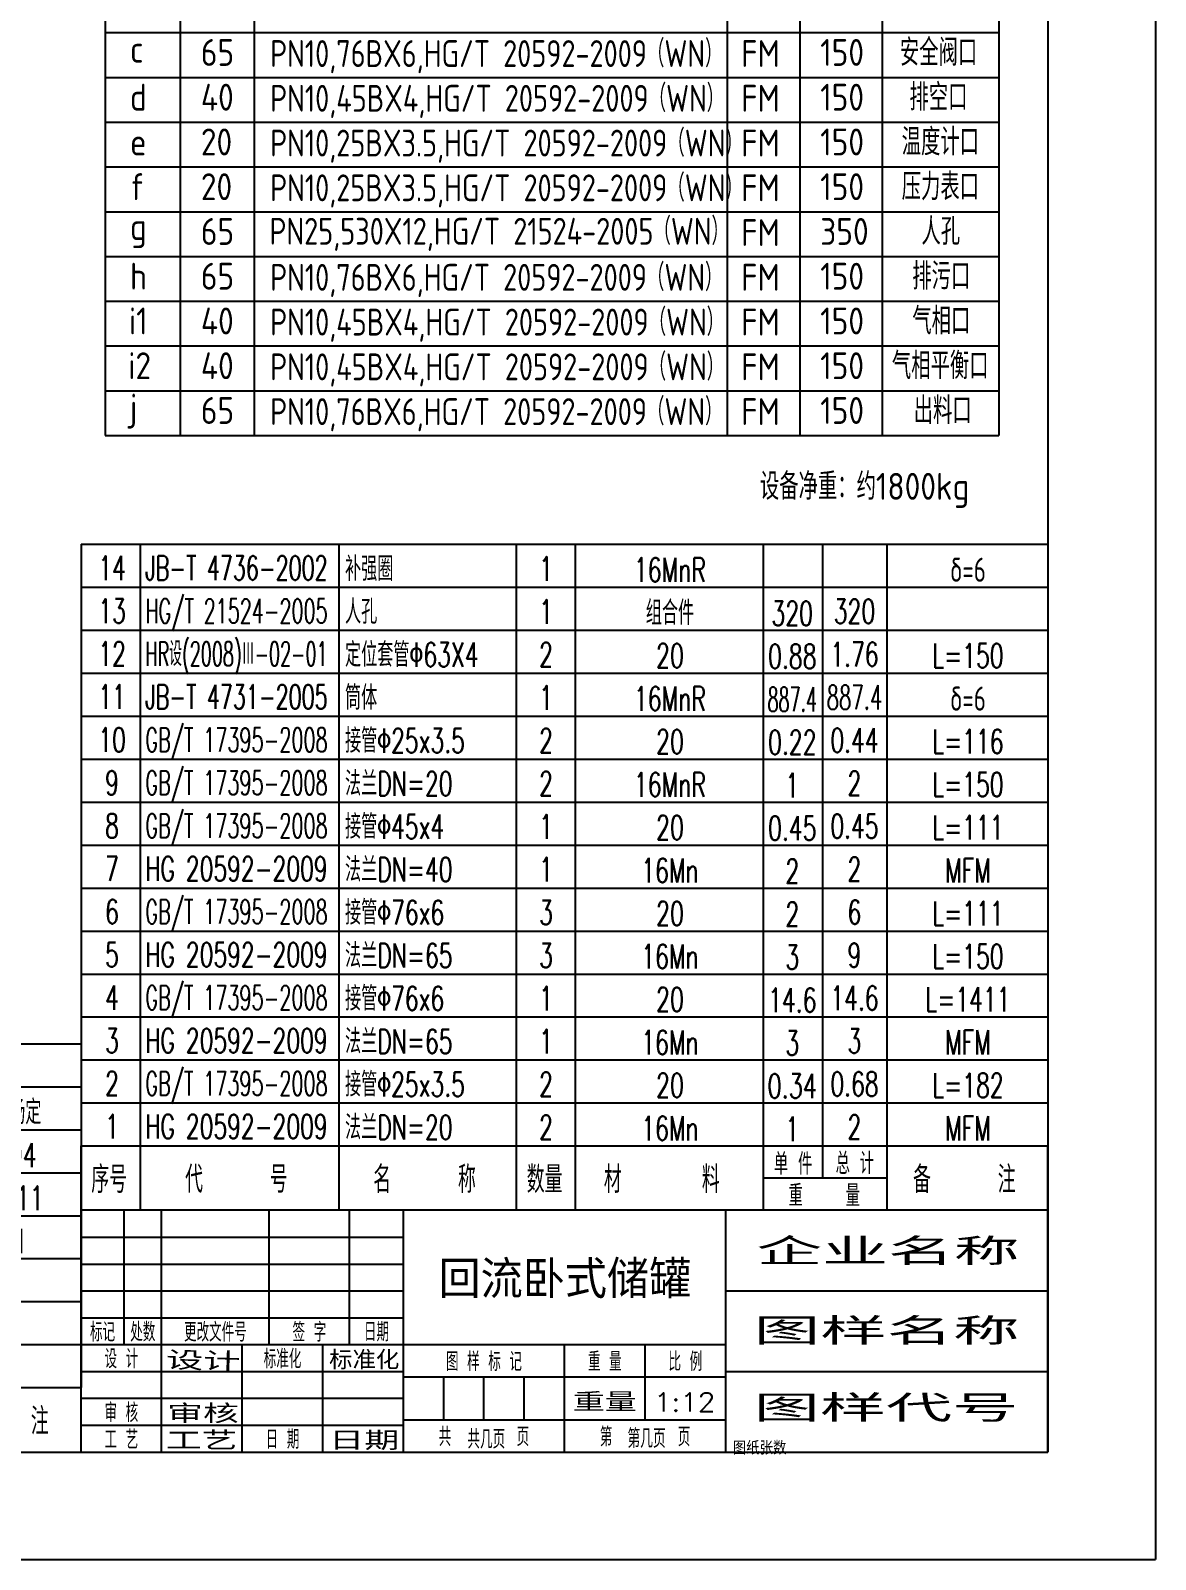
# Model space of a CAD drawing. Header units: millimetres. Extents: x -100 to 10194, y -400 to 6888.
# Drawn here: x 7681 to 10194, y -240 to 3176 of the extents above; entities that cross this region are included whole.
import ezdxf
from ezdxf.enums import TextEntityAlignment as Align

# ---------------------------------------------------------------- set-up
doc = ezdxf.new("R2010")
doc.units = ezdxf.units.MM
doc.header["$LTSCALE"] = 120
for name, color, linetype in [('1轮廓实线层', 7, 'Continuous'), ('2细线层', 4, 'Continuous'), ('6文字层', 3, 'Continuous'), ('7标注层', 4, 'Continuous'), ('图框层', 7, 'Continuous')]:
    doc.layers.add(name, color=color, linetype=linetype)
doc.styles.add('PC_TEXTSTYLE', font='romans.shx', dxfattribs={"width": 0.8, "bigfont": 'hzfs.shx'})
doc.styles.add('国标汉字5.0', font='gbenor.shx', dxfattribs={"height": 5, "bigfont": 'gbcbig.shx'})

# ---------------------------------------------------------------- blocks, each defined once
blk = doc.blocks.new('PC_MXBTITLERECORD')
at = {"layer": '1轮廓实线层'}
for p, q in [((-180, 0), (-180, 12)), ((0, 0), (0, 12))]:
    blk.add_line(p, q, dxfattribs=at)
at = {"layer": '2细线层'}
for p, q in [((-169, 12), (-169, 0)), ((-132, 12), (-132, 0)), ((-99, 12), (-99, 0)), ((-88, 12), (-88, 0)), ((-53, 12), (-53, 0)), ((-42, 12), (-42, 6)), ((-30, 12), (-30, 0)), ((-30, 6), (-53, 6))]:
    blk.add_line(p, q, dxfattribs=at)
at = {"style": 'PC_TEXTSTYLE', "flags": 1}
blk.add_attdef('Fo oFShowMe', (-53, 6), '', height=0.00000005, dxfattribs=at)
at = {"layer": '6文字层', "style": 'PC_TEXTSTYLE', "width": 0.667}
for s, height, p in [('序号', 5, (-174.77, 6)), ('代     号', 5, (-151.09, 6)), ('名     称', 5, (-116.06, 6)), ('数量', 5, (-93.71, 6)), ('材      料', 5, (-71.89, 6)), ('单 件', 4, (-47.45, 8.84)), ('总 计', 4, (-35.96, 8.94)), ('备     注', 5, (-15.57, 6)), ('重    量', 4, (-41.65, 2.94))]:
    blk.add_text(s, height=height, dxfattribs=at).set_placement(p, align=Align.MIDDLE)
blk = doc.blocks.new('PC_MXB_BLOCK')
at = {"layer": '1轮廓实线层'}
for p, q in [((-180, 8), (-180, 0)), ((0, 8), (0, 0))]:
    blk.add_line(p, q, dxfattribs=at)
at = {"layer": '2细线层'}
for p, q in [((-180, 8), (0, 8)), ((-169, 8), (-169, 0)), ((-132, 8), (-132, 0)), ((-99, 8), (-99, 0)), ((-88, 8), (-88, 0)), ((-53, 8), (-53, 0)), ((-42, 8), (-42, 0)), ((-30, 8), (-30, 0)), ((-180, 0), (0, 0))]:
    blk.add_line(p, q, dxfattribs=at)
at = {"layer": '6文字层', "style": 'PC_TEXTSTYLE'}
for tag, width, p, p2 in [('序号', 0.769182, (-178.38, 1.35), (-170.09, 1.35)), ('代号', 3.14773, (-168.05, 1.35), (-134.11, 1.35)), ('名称', 2.802424, (-130.87, 1.2), (-100.28, 1.2)), ('数量', 0.817449, (-97.88, 1.2), (-89, 1.2)), ('材料', 2.943328, (-86.43, 1.01), (-54.3, 1.01)), ('单重', 0.854038, (-52.21, 0.89), (-43, 0.89)), ('总重', 0.958888, (-41.2, 1.27), (-30.86, 1.27)), ('备注', 2.494074, (-28.61, 1.02), (-1.16, 1.02))]:
    blk.add_attdef(tag, text='', height=4.5, dxfattribs=dict(at, width=width)).set_placement(p, p2, align=Align.FIT)

msp = doc.modelspace()

# ---------------------------------------------------------------- linework, layer by layer
at = {"layer": '1轮廓实线层'}
for p, q in [((7847.69, 3567.85), (7847.69, 2271.21)), ((9844.17, 3567.85), (9844.17, 2271.21)), ((7847.69, 2271.21), (9844.17, 2271.21)), ((9954.17, 540), (7794.17, 540)), ((7794.17, 0), (7794.17, 540)), ((7890.17, 240), (7890.17, 540)), ((7974.17, 240), (7974.17, 540)), ((8214.17, 240), (8214.17, 540)), ((8394.17, 240), (8394.17, 540)), ((8514.17, 0), (8514.17, 540)), ((9234.17, 360), (9954.17, 360)), ((7794.17, 240), (9234.17, 240)), ((7974.17, 0), (7974.17, 240)), ((8154.17, 0), (8154.17, 240)), ((8334.17, 0), (8334.17, 240)), ((9234.17, 180), (9954.17, 180)), ((7794.17, 0), (9954.17, 0))]:
    msp.add_line(p, q, dxfattribs=at)
at = {"layer": '1轮廓实线层', "color": 7}
for p, q in [((9234.17, 0), (9234.17, 540)), ((7794.17, 300), (8514.17, 300))]:
    msp.add_line(p, q, dxfattribs=at)
at = {"layer": '2细线层'}
for p, q in [((10194.17, 6888), (10194.17, -240)), ((9237.46, 3567.85), (9237.46, 2271.21)), ((9399.73, 3567.85), (9399.73, 2271.21)), ((9583.53, 3567.85), (9583.53, 2271.21)), ((7847.69, 2671.21), (9844.17, 2671.21)), ((8002.08, 2471.21), (9844.17, 2471.21)), ((7847.69, 2371.21), (9844.17, 2371.21)), ((7794.17, 480), (8514.17, 480)), ((7794.17, 420), (8514.17, 420)), ((7794.17, 360), (8514.17, 360)), ((8874.17, 0), (8874.17, 240)), ((9054.17, 72), (9054.17, 240)), ((7794.17, 180), (8514.17, 180)), ((8514.17, 168), (9234.17, 168)), ((8604.17, 72), (8604.17, 168)), ((8694.17, 72), (8694.17, 168)), ((8784.17, 72), (8784.17, 168)), ((7794.17, 120), (8514.17, 120)), ((8514.17, 72), (9234.17, 72)), ((7794.17, 60), (8514.17, 60)), ((102.17, -240), (10194.17, -240))]:
    msp.add_line(p, q, dxfattribs=at)
at = {"layer": '7标注层'}
for p, q in [((8015.18, 3567.85), (8015.18, 2271.21)), ((8180.5, 3567.85), (8180.5, 2271.21)), ((7847.69, 3171.21), (9844.17, 3171.21)), ((7847.69, 3071.21), (9844.17, 3071.21)), ((7847.69, 2971.21), (9844.17, 2971.21)), ((7847.69, 2871.21), (9844.17, 2871.21)), ((7847.69, 2771.21), (9844.17, 2771.21)), ((7847.69, 2571.21), (9844.17, 2571.21)), ((7847.69, 2471.21), (9844.17, 2471.21))]:
    msp.add_line(p, q, dxfattribs=at)
at = {"layer": '图框层'}
for p, q in [((9954.17, 6648), (9954.17, 0)), ((9954.17, 0), (9954.17, 540)), ((342.17, 0), (9954.17, 0))]:
    msp.add_line(p, q, dxfattribs=at)

# ---------------------------------------------------------------- block references
ref = msp.add_blockref('PC_MXB_BLOCK', (9954.17, 1932), dxfattribs=dict(at, xscale=12, yscale=12, zscale=12))
ref.add_attrib('材料', '16MnR', dxfattribs={"layer": '6文字层', "height": 54, "style": 'PC_TEXTSTYLE', "width": 0.667}).set_placement((9109.75, 1944.12), align=Align.CENTER)
ref.add_attrib('代号', 'JB-T 4736-2002', dxfattribs={"layer": '6文字层', "height": 54, "style": 'PC_TEXTSTYLE', "width": 0.55966}).set_placement((7937.61, 1948.19), (8344.89, 1948.19), align=Align.FIT)
ref.add_attrib('序号', '14', dxfattribs={"layer": '6文字层', "height": 54, "style": 'PC_TEXTSTYLE', "width": 0.667}).set_placement((7863.35, 1948.19), align=Align.CENTER)
ref.add_attrib('名称', '补强圈', (8383.77, 1946.35), dxfattribs={"layer": '6文字层', "height": 54, "style": 'PC_TEXTSTYLE', "width": 0.667})
ref.add_attrib('数量', '1', dxfattribs={"layer": '6文字层', "height": 54, "style": 'PC_TEXTSTYLE', "width": 0.667}).set_placement((8832.9, 1946.35), align=Align.CENTER)
ref.add_attrib('备注', 'δ=6', dxfattribs={"layer": '6文字层', "height": 54, "style": 'PC_TEXTSTYLE', "width": 0.667}).set_placement((9775.55, 1944.3), align=Align.CENTER)
ref = msp.add_blockref('PC_MXB_BLOCK', (9954.17, 1836), dxfattribs=dict(at, xscale=12, yscale=12, zscale=12))
ref.add_attrib('材料', '组合件', dxfattribs={"layer": '6文字层', "height": 54, "style": 'PC_TEXTSTYLE', "width": 0.667}).set_placement((9109.75, 1848.12), align=Align.CENTER)
ref.add_attrib('代号', 'HG/T 21524-2005', dxfattribs={"layer": '6文字层', "height": 54, "style": 'PC_TEXTSTYLE', "width": 0.519291}).set_placement((7937.61, 1852.19), (8344.89, 1852.19), align=Align.FIT)
ref.add_attrib('序号', '13', dxfattribs={"layer": '6文字层', "height": 54, "style": 'PC_TEXTSTYLE', "width": 0.667}).set_placement((7863.35, 1852.19), align=Align.CENTER)
ref.add_attrib('名称', '人孔', (8383.77, 1850.35), dxfattribs={"layer": '6文字层', "height": 54, "style": 'PC_TEXTSTYLE', "width": 0.667})
ref.add_attrib('数量', '1', dxfattribs={"layer": '6文字层', "height": 54, "style": 'PC_TEXTSTYLE', "width": 0.667}).set_placement((8832.9, 1850.35), align=Align.CENTER)
ref.add_attrib('单重', '320', dxfattribs={"layer": '6文字层', "height": 54, "style": 'PC_TEXTSTYLE', "width": 0.667}).set_placement((9382.93, 1846.65), align=Align.CENTER)
ref.add_attrib('总重', '320', dxfattribs={"layer": '6文字层', "height": 54, "style": 'PC_TEXTSTYLE', "width": 0.667}).set_placement((9521.87, 1851.19), align=Align.CENTER)
ref = msp.add_blockref('PC_MXB_BLOCK', (9954.17, 1740), dxfattribs=dict(at, xscale=12, yscale=12, zscale=12))
ref.add_attrib('材料', '20', dxfattribs={"layer": '6文字层', "height": 54, "style": 'PC_TEXTSTYLE', "width": 0.667}).set_placement((9109.75, 1752.12), align=Align.CENTER)
ref.add_attrib('代号', 'HR设(2008)Ⅲ-02-01', dxfattribs={"layer": '6文字层', "height": 54, "style": 'PC_TEXTSTYLE', "width": 0.494751}).set_placement((7937.61, 1756.19), (8344.89, 1756.19), align=Align.FIT)
ref.add_attrib('序号', '12', dxfattribs={"layer": '6文字层', "height": 54, "style": 'PC_TEXTSTYLE', "width": 0.667}).set_placement((7863.35, 1756.19), align=Align.CENTER)
ref.add_attrib('名称', '定位套管Φ63X4', (8383.77, 1754.35), dxfattribs={"layer": '6文字层', "height": 54, "style": 'PC_TEXTSTYLE', "width": 0.667})
ref.add_attrib('数量', '2', dxfattribs={"layer": '6文字层', "height": 54, "style": 'PC_TEXTSTYLE', "width": 0.667}).set_placement((8832.9, 1754.35), align=Align.CENTER)
ref.add_attrib('备注', 'L=150', dxfattribs={"layer": '6文字层', "height": 54, "style": 'PC_TEXTSTYLE', "width": 0.667}).set_placement((9775.55, 1752.3), align=Align.CENTER)
ref.add_attrib('单重', '0.88', dxfattribs={"layer": '6文字层', "height": 54, "style": 'PC_TEXTSTYLE', "width": 0.667}).set_placement((9382.93, 1750.65), align=Align.CENTER)
ref.add_attrib('总重', '1.76', dxfattribs={"layer": '6文字层', "height": 54, "style": 'PC_TEXTSTYLE', "width": 0.667}).set_placement((9521.87, 1755.19), align=Align.CENTER)
ref = msp.add_blockref('PC_MXB_BLOCK', (9954.17, 1644), dxfattribs=dict(at, xscale=12, yscale=12, zscale=12))
ref.add_attrib('材料', '16MnR', dxfattribs={"layer": '6文字层', "height": 54, "style": 'PC_TEXTSTYLE', "width": 0.667}).set_placement((9109.75, 1656.12), align=Align.CENTER)
ref.add_attrib('代号', 'JB-T 4731-2005', dxfattribs={"layer": '6文字层', "height": 54, "style": 'PC_TEXTSTYLE', "width": 0.55966}).set_placement((7937.61, 1660.19), (8344.89, 1660.19), align=Align.FIT)
ref.add_attrib('序号', '11', dxfattribs={"layer": '6文字层', "height": 54, "style": 'PC_TEXTSTYLE', "width": 0.667}).set_placement((7863.35, 1660.19), align=Align.CENTER)
ref.add_attrib('名称', '筒体', (8383.77, 1658.35), dxfattribs={"layer": '6文字层', "height": 54, "style": 'PC_TEXTSTYLE', "width": 0.667})
ref.add_attrib('数量', '1', dxfattribs={"layer": '6文字层', "height": 54, "style": 'PC_TEXTSTYLE', "width": 0.667}).set_placement((8832.9, 1658.35), align=Align.CENTER)
ref.add_attrib('备注', 'δ=6', dxfattribs={"layer": '6文字层', "height": 54, "style": 'PC_TEXTSTYLE', "width": 0.667}).set_placement((9775.55, 1656.3), align=Align.CENTER)
ref.add_attrib('单重', '887.4', dxfattribs={"layer": '6文字层', "height": 54, "style": 'PC_TEXTSTYLE', "width": 0.488324}).set_placement((9327.68, 1654.65), (9438.18, 1654.65), align=Align.FIT)
ref.add_attrib('总重', '887.4', dxfattribs={"layer": '6文字层', "height": 54, "style": 'PC_TEXTSTYLE', "width": 0.548275}).set_placement((9459.83, 1659.19), (9583.9, 1659.19), align=Align.FIT)
ref = msp.add_blockref('PC_MXB_BLOCK', (9954.17, 1548), dxfattribs=dict(at, xscale=12, yscale=12, zscale=12))
ref.add_attrib('材料', '20', dxfattribs={"layer": '6文字层', "height": 54, "style": 'PC_TEXTSTYLE', "width": 0.667}).set_placement((9109.75, 1560.12), align=Align.CENTER)
ref.add_attrib('代号', 'GB/T 17395-2008', dxfattribs={"layer": '6文字层', "height": 54, "style": 'PC_TEXTSTYLE', "width": 0.520999}).set_placement((7937.61, 1564.19), (8344.89, 1564.19), align=Align.FIT)
ref.add_attrib('序号', '10', dxfattribs={"layer": '6文字层', "height": 54, "style": 'PC_TEXTSTYLE', "width": 0.667}).set_placement((7863.35, 1564.19), align=Align.CENTER)
ref.add_attrib('名称', '接管Φ25x3.5', (8383.77, 1562.35), dxfattribs={"layer": '6文字层', "height": 54, "style": 'PC_TEXTSTYLE', "width": 0.667})
ref.add_attrib('数量', '2', dxfattribs={"layer": '6文字层', "height": 54, "style": 'PC_TEXTSTYLE', "width": 0.667}).set_placement((8832.9, 1562.35), align=Align.CENTER)
ref.add_attrib('备注', 'L=116', dxfattribs={"layer": '6文字层', "height": 54, "style": 'PC_TEXTSTYLE', "width": 0.667}).set_placement((9775.55, 1560.3), align=Align.CENTER)
ref.add_attrib('单重', '0.22', dxfattribs={"layer": '6文字层', "height": 54, "style": 'PC_TEXTSTYLE', "width": 0.667}).set_placement((9382.93, 1558.65), align=Align.CENTER)
ref.add_attrib('总重', '0.44', dxfattribs={"layer": '6文字层', "height": 54, "style": 'PC_TEXTSTYLE', "width": 0.667}).set_placement((9521.87, 1563.19), align=Align.CENTER)
ref = msp.add_blockref('PC_MXB_BLOCK', (9954.17, 1452), dxfattribs=dict(at, xscale=12, yscale=12, zscale=12))
ref.add_attrib('材料', '16MnR', dxfattribs={"layer": '6文字层', "height": 54, "style": 'PC_TEXTSTYLE', "width": 0.667}).set_placement((9109.75, 1464.12), align=Align.CENTER)
ref.add_attrib('代号', 'GB/T 17395-2008', dxfattribs={"layer": '6文字层', "height": 54, "style": 'PC_TEXTSTYLE', "width": 0.520999}).set_placement((7937.61, 1468.19), (8344.89, 1468.19), align=Align.FIT)
ref.add_attrib('序号', '9', dxfattribs={"layer": '6文字层', "height": 54, "style": 'PC_TEXTSTYLE', "width": 0.667}).set_placement((7863.35, 1468.19), align=Align.CENTER)
ref.add_attrib('名称', '法兰DN=20', (8383.77, 1466.35), dxfattribs={"layer": '6文字层', "height": 54, "style": 'PC_TEXTSTYLE', "width": 0.667})
ref.add_attrib('数量', '2', dxfattribs={"layer": '6文字层', "height": 54, "style": 'PC_TEXTSTYLE', "width": 0.667}).set_placement((8832.9, 1466.35), align=Align.CENTER)
ref.add_attrib('备注', 'L=150', dxfattribs={"layer": '6文字层', "height": 54, "style": 'PC_TEXTSTYLE', "width": 0.667}).set_placement((9775.55, 1464.3), align=Align.CENTER)
ref.add_attrib('单重', '1', dxfattribs={"layer": '6文字层', "height": 54, "style": 'PC_TEXTSTYLE', "width": 0.667}).set_placement((9382.93, 1462.65), align=Align.CENTER)
ref.add_attrib('总重', '2', dxfattribs={"layer": '6文字层', "height": 54, "style": 'PC_TEXTSTYLE', "width": 0.667}).set_placement((9521.87, 1467.19), align=Align.CENTER)
ref = msp.add_blockref('PC_MXB_BLOCK', (9954.17, 1356), dxfattribs=dict(at, xscale=12, yscale=12, zscale=12))
ref.add_attrib('材料', '20', dxfattribs={"layer": '6文字层', "height": 54, "style": 'PC_TEXTSTYLE', "width": 0.667}).set_placement((9109.75, 1368.12), align=Align.CENTER)
ref.add_attrib('代号', 'GB/T 17395-2008', dxfattribs={"layer": '6文字层', "height": 54, "style": 'PC_TEXTSTYLE', "width": 0.520999}).set_placement((7937.61, 1372.19), (8344.89, 1372.19), align=Align.FIT)
ref.add_attrib('序号', '8', dxfattribs={"layer": '6文字层', "height": 54, "style": 'PC_TEXTSTYLE', "width": 0.667}).set_placement((7863.35, 1372.19), align=Align.CENTER)
ref.add_attrib('名称', '接管Φ45x4', (8383.77, 1370.35), dxfattribs={"layer": '6文字层', "height": 54, "style": 'PC_TEXTSTYLE', "width": 0.667})
ref.add_attrib('数量', '1', dxfattribs={"layer": '6文字层', "height": 54, "style": 'PC_TEXTSTYLE', "width": 0.667}).set_placement((8832.9, 1370.35), align=Align.CENTER)
ref.add_attrib('备注', 'L=111', dxfattribs={"layer": '6文字层', "height": 54, "style": 'PC_TEXTSTYLE', "width": 0.667}).set_placement((9775.55, 1368.3), align=Align.CENTER)
ref.add_attrib('单重', '0.45', dxfattribs={"layer": '6文字层', "height": 54, "style": 'PC_TEXTSTYLE', "width": 0.667}).set_placement((9382.93, 1366.65), align=Align.CENTER)
ref.add_attrib('总重', '0.45', dxfattribs={"layer": '6文字层', "height": 54, "style": 'PC_TEXTSTYLE', "width": 0.667}).set_placement((9521.87, 1371.19), align=Align.CENTER)
ref = msp.add_blockref('PC_MXB_BLOCK', (9954.17, 1260), dxfattribs=dict(at, xscale=12, yscale=12, zscale=12))
ref.add_attrib('材料', '16Mn', dxfattribs={"layer": '6文字层', "height": 54, "style": 'PC_TEXTSTYLE', "width": 0.667}).set_placement((9109.75, 1272.12), align=Align.CENTER)
ref.add_attrib('代号', 'HG 20592-2009', dxfattribs={"layer": '6文字层', "height": 54, "style": 'PC_TEXTSTYLE', "width": 0.595428}).set_placement((7937.61, 1276.19), (8344.89, 1276.19), align=Align.FIT)
ref.add_attrib('序号', '7', dxfattribs={"layer": '6文字层', "height": 54, "style": 'PC_TEXTSTYLE', "width": 0.667}).set_placement((7863.35, 1276.19), align=Align.CENTER)
ref.add_attrib('名称', '法兰DN=40', (8383.77, 1274.35), dxfattribs={"layer": '6文字层', "height": 54, "style": 'PC_TEXTSTYLE', "width": 0.667})
ref.add_attrib('数量', '1', dxfattribs={"layer": '6文字层', "height": 54, "style": 'PC_TEXTSTYLE', "width": 0.667}).set_placement((8832.9, 1274.35), align=Align.CENTER)
ref.add_attrib('备注', 'MFM', dxfattribs={"layer": '6文字层', "height": 54, "style": 'PC_TEXTSTYLE', "width": 0.667}).set_placement((9775.55, 1272.3), align=Align.CENTER)
ref.add_attrib('单重', '2', dxfattribs={"layer": '6文字层', "height": 54, "style": 'PC_TEXTSTYLE', "width": 0.667}).set_placement((9382.93, 1270.65), align=Align.CENTER)
ref.add_attrib('总重', '2', dxfattribs={"layer": '6文字层', "height": 54, "style": 'PC_TEXTSTYLE', "width": 0.667}).set_placement((9521.87, 1275.19), align=Align.CENTER)
ref = msp.add_blockref('PC_MXB_BLOCK', (9954.17, 1164), dxfattribs=dict(at, xscale=12, yscale=12, zscale=12))
ref.add_attrib('材料', '20', dxfattribs={"layer": '6文字层', "height": 54, "style": 'PC_TEXTSTYLE', "width": 0.667}).set_placement((9109.75, 1176.12), align=Align.CENTER)
ref.add_attrib('代号', 'GB/T 17395-2008', dxfattribs={"layer": '6文字层', "height": 54, "style": 'PC_TEXTSTYLE', "width": 0.520999}).set_placement((7937.61, 1180.19), (8344.89, 1180.19), align=Align.FIT)
ref.add_attrib('序号', '6', dxfattribs={"layer": '6文字层', "height": 54, "style": 'PC_TEXTSTYLE', "width": 0.667}).set_placement((7863.35, 1180.19), align=Align.CENTER)
ref.add_attrib('名称', '接管Φ76x6', (8383.77, 1178.35), dxfattribs={"layer": '6文字层', "height": 54, "style": 'PC_TEXTSTYLE', "width": 0.667})
ref.add_attrib('数量', '3', dxfattribs={"layer": '6文字层', "height": 54, "style": 'PC_TEXTSTYLE', "width": 0.667}).set_placement((8832.9, 1178.35), align=Align.CENTER)
ref.add_attrib('备注', 'L=111', dxfattribs={"layer": '6文字层', "height": 54, "style": 'PC_TEXTSTYLE', "width": 0.667}).set_placement((9775.55, 1176.3), align=Align.CENTER)
ref.add_attrib('单重', '2', dxfattribs={"layer": '6文字层', "height": 54, "style": 'PC_TEXTSTYLE', "width": 0.667}).set_placement((9382.93, 1174.65), align=Align.CENTER)
ref.add_attrib('总重', '6', dxfattribs={"layer": '6文字层', "height": 54, "style": 'PC_TEXTSTYLE', "width": 0.667}).set_placement((9521.87, 1179.19), align=Align.CENTER)
ref = msp.add_blockref('PC_MXB_BLOCK', (9954.17, 1068), dxfattribs=dict(at, xscale=12, yscale=12, zscale=12))
ref.add_attrib('材料', '16Mn', dxfattribs={"layer": '6文字层', "height": 54, "style": 'PC_TEXTSTYLE', "width": 0.667}).set_placement((9109.75, 1080.12), align=Align.CENTER)
ref.add_attrib('代号', 'HG 20592-2009', dxfattribs={"layer": '6文字层', "height": 54, "style": 'PC_TEXTSTYLE', "width": 0.595428}).set_placement((7937.61, 1084.19), (8344.89, 1084.19), align=Align.FIT)
ref.add_attrib('序号', '5', dxfattribs={"layer": '6文字层', "height": 54, "style": 'PC_TEXTSTYLE', "width": 0.667}).set_placement((7863.35, 1084.19), align=Align.CENTER)
ref.add_attrib('名称', '法兰DN=65', (8383.77, 1082.35), dxfattribs={"layer": '6文字层', "height": 54, "style": 'PC_TEXTSTYLE', "width": 0.667})
ref.add_attrib('数量', '3', dxfattribs={"layer": '6文字层', "height": 54, "style": 'PC_TEXTSTYLE', "width": 0.667}).set_placement((8832.9, 1082.35), align=Align.CENTER)
ref.add_attrib('备注', 'L=150', dxfattribs={"layer": '6文字层', "height": 54, "style": 'PC_TEXTSTYLE', "width": 0.667}).set_placement((9775.55, 1080.3), align=Align.CENTER)
ref.add_attrib('单重', '3', dxfattribs={"layer": '6文字层', "height": 54, "style": 'PC_TEXTSTYLE', "width": 0.667}).set_placement((9382.93, 1078.65), align=Align.CENTER)
ref.add_attrib('总重', '9', dxfattribs={"layer": '6文字层', "height": 54, "style": 'PC_TEXTSTYLE', "width": 0.667}).set_placement((9521.87, 1083.19), align=Align.CENTER)
ref = msp.add_blockref('PC_MXB_BLOCK', (9954.17, 972), dxfattribs=dict(at, xscale=12, yscale=12, zscale=12))
ref.add_attrib('材料', '20', dxfattribs={"layer": '6文字层', "height": 54, "style": 'PC_TEXTSTYLE', "width": 0.667}).set_placement((9109.75, 984.12), align=Align.CENTER)
ref.add_attrib('代号', 'GB/T 17395-2008', dxfattribs={"layer": '6文字层', "height": 54, "style": 'PC_TEXTSTYLE', "width": 0.520999}).set_placement((7937.61, 988.19), (8344.89, 988.19), align=Align.FIT)
ref.add_attrib('序号', '4', dxfattribs={"layer": '6文字层', "height": 54, "style": 'PC_TEXTSTYLE', "width": 0.667}).set_placement((7863.35, 988.19), align=Align.CENTER)
ref.add_attrib('名称', '接管Φ76x6', (8383.77, 986.35), dxfattribs={"layer": '6文字层', "height": 54, "style": 'PC_TEXTSTYLE', "width": 0.667})
ref.add_attrib('数量', '1', dxfattribs={"layer": '6文字层', "height": 54, "style": 'PC_TEXTSTYLE', "width": 0.667}).set_placement((8832.9, 986.35), align=Align.CENTER)
ref.add_attrib('备注', 'L=1411', dxfattribs={"layer": '6文字层', "height": 54, "style": 'PC_TEXTSTYLE', "width": 0.667}).set_placement((9775.55, 984.3), align=Align.CENTER)
ref.add_attrib('单重', '14.6', dxfattribs={"layer": '6文字层', "height": 54, "style": 'PC_TEXTSTYLE', "width": 0.667}).set_placement((9382.93, 982.65), align=Align.CENTER)
ref.add_attrib('总重', '14.6', dxfattribs={"layer": '6文字层', "height": 54, "style": 'PC_TEXTSTYLE', "width": 0.667}).set_placement((9521.87, 987.19), align=Align.CENTER)
ref = msp.add_blockref('PC_MXB_BLOCK', (9954.17, 876), dxfattribs=dict(at, xscale=12, yscale=12, zscale=12))
ref.add_attrib('材料', '16Mn', dxfattribs={"layer": '6文字层', "height": 54, "style": 'PC_TEXTSTYLE', "width": 0.667}).set_placement((9109.75, 888.12), align=Align.CENTER)
ref.add_attrib('代号', 'HG 20592-2009', dxfattribs={"layer": '6文字层', "height": 54, "style": 'PC_TEXTSTYLE', "width": 0.595428}).set_placement((7937.61, 892.19), (8344.89, 892.19), align=Align.FIT)
ref.add_attrib('序号', '3', dxfattribs={"layer": '6文字层', "height": 54, "style": 'PC_TEXTSTYLE', "width": 0.667}).set_placement((7863.35, 892.19), align=Align.CENTER)
ref.add_attrib('名称', '法兰DN=65', (8383.77, 890.35), dxfattribs={"layer": '6文字层', "height": 54, "style": 'PC_TEXTSTYLE', "width": 0.667})
ref.add_attrib('数量', '1', dxfattribs={"layer": '6文字层', "height": 54, "style": 'PC_TEXTSTYLE', "width": 0.667}).set_placement((8832.9, 890.35), align=Align.CENTER)
ref.add_attrib('备注', 'MFM', dxfattribs={"layer": '6文字层', "height": 54, "style": 'PC_TEXTSTYLE', "width": 0.667}).set_placement((9775.55, 888.3), align=Align.CENTER)
ref.add_attrib('单重', '3', dxfattribs={"layer": '6文字层', "height": 54, "style": 'PC_TEXTSTYLE', "width": 0.667}).set_placement((9382.93, 886.65), align=Align.CENTER)
ref.add_attrib('总重', '3', dxfattribs={"layer": '6文字层', "height": 54, "style": 'PC_TEXTSTYLE', "width": 0.667}).set_placement((9521.87, 891.19), align=Align.CENTER)
ref = msp.add_blockref('PC_MXB_BLOCK', (7794.17, 816), dxfattribs=dict(at, xscale=12, yscale=12, zscale=12))
ref.add_attrib('材料', 'L2', dxfattribs={"layer": '6文字层', "height": 54, "style": 'PC_TEXTSTYLE', "width": 0.667}).set_placement((6949.75, 828.12), align=Align.CENTER)
ref.add_attrib('序号', '22', dxfattribs={"layer": '6文字层', "height": 54, "style": 'PC_TEXTSTYLE', "width": 0.667}).set_placement((5703.35, 832.19), align=Align.CENTER)
ref.add_attrib('名称', '铭牌架', (6223.77, 830.35), dxfattribs={"layer": '6文字层', "height": 54, "style": 'PC_TEXTSTYLE', "width": 0.667})
ref.add_attrib('数量', '1', dxfattribs={"layer": '6文字层', "height": 54, "style": 'PC_TEXTSTYLE', "width": 0.667}).set_placement((6672.9, 830.35), align=Align.CENTER)
ref = msp.add_blockref('PC_MXB_BLOCK', (9954.17, 780), dxfattribs=dict(at, xscale=12, yscale=12, zscale=12))
ref.add_attrib('材料', '20', dxfattribs={"layer": '6文字层', "height": 54, "style": 'PC_TEXTSTYLE', "width": 0.667}).set_placement((9109.75, 792.12), align=Align.CENTER)
ref.add_attrib('代号', 'GB/T 17395-2008', dxfattribs={"layer": '6文字层', "height": 54, "style": 'PC_TEXTSTYLE', "width": 0.520999}).set_placement((7937.61, 796.19), (8344.89, 796.19), align=Align.FIT)
ref.add_attrib('序号', '2', dxfattribs={"layer": '6文字层', "height": 54, "style": 'PC_TEXTSTYLE', "width": 0.667}).set_placement((7863.35, 796.19), align=Align.CENTER)
ref.add_attrib('名称', '接管Φ25x3.5', (8383.77, 794.35), dxfattribs={"layer": '6文字层', "height": 54, "style": 'PC_TEXTSTYLE', "width": 0.667})
ref.add_attrib('数量', '2', dxfattribs={"layer": '6文字层', "height": 54, "style": 'PC_TEXTSTYLE', "width": 0.667}).set_placement((8832.9, 794.35), align=Align.CENTER)
ref.add_attrib('备注', 'L=182', dxfattribs={"layer": '6文字层', "height": 54, "style": 'PC_TEXTSTYLE', "width": 0.667}).set_placement((9775.55, 792.3), align=Align.CENTER)
ref.add_attrib('单重', '0.34', dxfattribs={"layer": '6文字层', "height": 54, "style": 'PC_TEXTSTYLE', "width": 0.631949}).set_placement((9327.68, 790.65), (9438.18, 790.65), align=Align.FIT)
ref.add_attrib('总重', '0.68', dxfattribs={"layer": '6文字层', "height": 54, "style": 'PC_TEXTSTYLE', "width": 0.667}).set_placement((9521.87, 795.19), align=Align.CENTER)
ref = msp.add_blockref('PC_MXB_BLOCK', (7794.17, 720), dxfattribs=dict(at, xscale=12, yscale=12, zscale=12))
ref.add_attrib('材料', 'Q235-A', dxfattribs={"layer": '6文字层', "height": 54, "style": 'PC_TEXTSTYLE', "width": 0.667}).set_placement((6949.75, 732.12), align=Align.CENTER)
ref.add_attrib('代号', 'HG 20583-1998', dxfattribs={"layer": '6文字层', "height": 54, "style": 'PC_TEXTSTYLE', "width": 0.593198}).set_placement((5777.61, 736.19), (6184.89, 736.19), align=Align.FIT)
ref.add_attrib('序号', '21', dxfattribs={"layer": '6文字层', "height": 54, "style": 'PC_TEXTSTYLE', "width": 0.667}).set_placement((5703.35, 736.19), align=Align.CENTER)
ref.add_attrib('名称', '筋板', (6223.77, 734.35), dxfattribs={"layer": '6文字层', "height": 54, "style": 'PC_TEXTSTYLE', "width": 0.667})
ref.add_attrib('数量', '4', dxfattribs={"layer": '6文字层', "height": 54, "style": 'PC_TEXTSTYLE', "width": 0.667}).set_placement((6672.9, 734.35), align=Align.CENTER)
ref.add_attrib('备注', '长度现场定', dxfattribs={"layer": '6文字层', "height": 54, "style": 'PC_TEXTSTYLE', "width": 0.667}).set_placement((7615.55, 732.3), align=Align.CENTER)
ref = msp.add_blockref('PC_MXB_BLOCK', (9954.17, 684), dxfattribs=dict(at, xscale=12, yscale=12, zscale=12))
ref.add_attrib('材料', '16Mn', dxfattribs={"layer": '6文字层', "height": 54, "style": 'PC_TEXTSTYLE', "width": 0.667}).set_placement((9109.75, 696.12), align=Align.CENTER)
ref.add_attrib('代号', 'HG 20592-2009', dxfattribs={"layer": '6文字层', "height": 54, "style": 'PC_TEXTSTYLE', "width": 0.595428}).set_placement((7937.61, 700.19), (8344.89, 700.19), align=Align.FIT)
ref.add_attrib('序号', '1', dxfattribs={"layer": '6文字层', "height": 54, "style": 'PC_TEXTSTYLE', "width": 0.667}).set_placement((7863.35, 700.19), align=Align.CENTER)
ref.add_attrib('名称', '法兰DN=20', (8383.77, 698.35), dxfattribs={"layer": '6文字层', "height": 54, "style": 'PC_TEXTSTYLE', "width": 0.667})
ref.add_attrib('数量', '2', dxfattribs={"layer": '6文字层', "height": 54, "style": 'PC_TEXTSTYLE', "width": 0.667}).set_placement((8832.9, 698.35), align=Align.CENTER)
ref.add_attrib('备注', 'MFM', dxfattribs={"layer": '6文字层', "height": 54, "style": 'PC_TEXTSTYLE', "width": 0.667}).set_placement((9775.55, 696.3), align=Align.CENTER)
ref.add_attrib('单重', '1', dxfattribs={"layer": '6文字层', "height": 54, "style": 'PC_TEXTSTYLE', "width": 0.667}).set_placement((9382.93, 694.65), align=Align.CENTER)
ref.add_attrib('总重', '2', dxfattribs={"layer": '6文字层', "height": 54, "style": 'PC_TEXTSTYLE', "width": 0.667}).set_placement((9521.87, 699.19), align=Align.CENTER)
ref = msp.add_blockref('PC_MXB_BLOCK', (7794.17, 624), dxfattribs=dict(at, xscale=12, yscale=12, zscale=12))
ref.add_attrib('材料', 'Q235-A', dxfattribs={"layer": '6文字层', "height": 54, "style": 'PC_TEXTSTYLE', "width": 0.667}).set_placement((6949.75, 636.12), align=Align.CENTER)
ref.add_attrib('序号', '20', dxfattribs={"layer": '6文字层', "height": 54, "style": 'PC_TEXTSTYLE', "width": 0.667}).set_placement((5703.35, 640.19), align=Align.CENTER)
ref.add_attrib('名称', '支撑角钢 50X50X5', dxfattribs={"layer": '6文字层', "height": 54, "style": 'PC_TEXTSTYLE', "width": 0.567999}).set_placement((6223.77, 638.35), (6590.86, 638.35), align=Align.FIT)
ref.add_attrib('数量', '1', dxfattribs={"layer": '6文字层', "height": 54, "style": 'PC_TEXTSTYLE', "width": 0.667}).set_placement((6672.9, 638.35), align=Align.CENTER)
ref.add_attrib('备注', 'L=294', dxfattribs={"layer": '6文字层', "height": 54, "style": 'PC_TEXTSTYLE', "width": 0.667}).set_placement((7615.55, 636.3), align=Align.CENTER)
at = {"layer": '图框层', "xscale": 12, "yscale": 12, "zscale": 12}
for p in [(9954.17, 540), (7794.17, 0)]:
    msp.add_blockref('PC_MXBTITLERECORD', p, dxfattribs=at)
at = {"layer": '图框层'}
ref = msp.add_blockref('PC_MXB_BLOCK', (7794.17, 528), dxfattribs=dict(at, xscale=12, yscale=12, zscale=12))
ref.add_attrib('材料', '20', dxfattribs={"layer": '6文字层', "height": 54, "style": 'PC_TEXTSTYLE', "width": 0.667}).set_placement((6949.75, 540.12), align=Align.CENTER)
ref.add_attrib('代号', 'GB/T 17395-2008', dxfattribs={"layer": '6文字层', "height": 54, "style": 'PC_TEXTSTYLE', "width": 0.520999}).set_placement((5777.61, 544.19), (6184.89, 544.19), align=Align.FIT)
ref.add_attrib('序号', '19', dxfattribs={"layer": '6文字层', "height": 54, "style": 'PC_TEXTSTYLE', "width": 0.667}).set_placement((5703.35, 544.19), align=Align.CENTER)
ref.add_attrib('名称', '接管Φ45x4', (6223.77, 542.35), dxfattribs={"layer": '6文字层', "height": 54, "style": 'PC_TEXTSTYLE', "width": 0.667})
ref.add_attrib('数量', '2', dxfattribs={"layer": '6文字层', "height": 54, "style": 'PC_TEXTSTYLE', "width": 0.667}).set_placement((6672.9, 542.35), align=Align.CENTER)
ref.add_attrib('备注', 'L=1511', dxfattribs={"layer": '6文字层', "height": 54, "style": 'PC_TEXTSTYLE', "width": 0.667}).set_placement((7615.55, 540.3), align=Align.CENTER)
ref.add_attrib('单重', '6.1', dxfattribs={"layer": '6文字层', "height": 54, "style": 'PC_TEXTSTYLE', "width": 0.667}).set_placement((7222.93, 538.65), align=Align.CENTER)
ref.add_attrib('总重', '12.2', dxfattribs={"layer": '6文字层', "height": 54, "style": 'PC_TEXTSTYLE', "width": 0.667}).set_placement((7361.87, 543.19), align=Align.CENTER)
ref = msp.add_blockref('PC_MXB_BLOCK', (7794.17, 432), dxfattribs=dict(at, xscale=12, yscale=12, zscale=12))
ref.add_attrib('材料', '16Mn', dxfattribs={"layer": '6文字层', "height": 54, "style": 'PC_TEXTSTYLE', "width": 0.667}).set_placement((6949.75, 444.12), align=Align.CENTER)
ref.add_attrib('代号', 'HG 20592-2009', dxfattribs={"layer": '6文字层', "height": 54, "style": 'PC_TEXTSTYLE', "width": 0.595428}).set_placement((5777.61, 448.19), (6184.89, 448.19), align=Align.FIT)
ref.add_attrib('序号', '18', dxfattribs={"layer": '6文字层', "height": 54, "style": 'PC_TEXTSTYLE', "width": 0.667}).set_placement((5703.35, 448.19), align=Align.CENTER)
ref.add_attrib('名称', '法兰DN=40', (6223.77, 446.35), dxfattribs={"layer": '6文字层', "height": 54, "style": 'PC_TEXTSTYLE', "width": 0.667})
ref.add_attrib('数量', '2', dxfattribs={"layer": '6文字层', "height": 54, "style": 'PC_TEXTSTYLE', "width": 0.667}).set_placement((6672.9, 446.35), align=Align.CENTER)
ref.add_attrib('备注', 'MFM', dxfattribs={"layer": '6文字层', "height": 54, "style": 'PC_TEXTSTYLE', "width": 0.667}).set_placement((7615.55, 444.3), align=Align.CENTER)
ref.add_attrib('单重', '2', dxfattribs={"layer": '6文字层', "height": 54, "style": 'PC_TEXTSTYLE', "width": 0.667}).set_placement((7222.93, 442.65), align=Align.CENTER)
ref.add_attrib('总重', '4', dxfattribs={"layer": '6文字层', "height": 54, "style": 'PC_TEXTSTYLE', "width": 0.667}).set_placement((7361.87, 447.19), align=Align.CENTER)
ref = msp.add_blockref('PC_MXB_BLOCK', (7794.17, 336), dxfattribs=dict(at, xscale=12, yscale=12, zscale=12))
ref.add_attrib('材料', 'Q235-A', dxfattribs={"layer": '6文字层', "height": 54, "style": 'PC_TEXTSTYLE', "width": 0.667}).set_placement((6949.75, 348.12), align=Align.CENTER)
ref.add_attrib('代号', 'HG 20583-1998', dxfattribs={"layer": '6文字层', "height": 54, "style": 'PC_TEXTSTYLE', "width": 0.593198}).set_placement((5777.61, 352.19), (6184.89, 352.19), align=Align.FIT)
ref.add_attrib('序号', '17', dxfattribs={"layer": '6文字层', "height": 54, "style": 'PC_TEXTSTYLE', "width": 0.667}).set_placement((5703.35, 352.19), align=Align.CENTER)
ref.add_attrib('名称', 'A型防涡流挡板', (6223.77, 350.35), dxfattribs={"layer": '6文字层', "height": 54, "style": 'PC_TEXTSTYLE', "width": 0.667})
ref.add_attrib('数量', '2', dxfattribs={"layer": '6文字层', "height": 54, "style": 'PC_TEXTSTYLE', "width": 0.667}).set_placement((6672.9, 350.35), align=Align.CENTER)
ref = msp.add_blockref('PC_MXB_BLOCK', (7794.17, 240), dxfattribs=dict(at, xscale=12, yscale=12, zscale=12))
ref.add_attrib('材料', 'Q235-B', dxfattribs={"layer": '6文字层', "height": 54, "style": 'PC_TEXTSTYLE', "width": 0.667}).set_placement((6949.75, 252.12), align=Align.CENTER)
ref.add_attrib('代号', 'JB/T 4712.1-2007', dxfattribs={"layer": '6文字层', "height": 54, "style": 'PC_TEXTSTYLE', "width": 0.512569}).set_placement((5777.61, 256.19), (6184.89, 256.19), align=Align.FIT)
ref.add_attrib('序号', '16', dxfattribs={"layer": '6文字层', "height": 54, "style": 'PC_TEXTSTYLE', "width": 0.667}).set_placement((5703.35, 256.19), align=Align.CENTER)
ref.add_attrib('名称', '鞍座', (6223.77, 254.35), dxfattribs={"layer": '6文字层', "height": 54, "style": 'PC_TEXTSTYLE', "width": 0.667})
ref.add_attrib('数量', '2', dxfattribs={"layer": '6文字层', "height": 54, "style": 'PC_TEXTSTYLE', "width": 0.667}).set_placement((6672.9, 254.35), align=Align.CENTER)
ref.add_attrib('单重', '109', dxfattribs={"layer": '6文字层', "height": 54, "style": 'PC_TEXTSTYLE', "width": 0.667}).set_placement((7222.93, 250.65), align=Align.CENTER)
ref.add_attrib('总重', '218', dxfattribs={"layer": '6文字层', "height": 54, "style": 'PC_TEXTSTYLE', "width": 0.667}).set_placement((7361.87, 255.19), align=Align.CENTER)
ref = msp.add_blockref('PC_MXB_BLOCK', (7794.17, 144), dxfattribs=dict(at, xscale=12, yscale=12, zscale=12))
ref.add_attrib('材料', '16MnR', dxfattribs={"layer": '6文字层', "height": 54, "style": 'PC_TEXTSTYLE', "width": 0.667}).set_placement((6949.75, 156.12), align=Align.CENTER)
ref.add_attrib('代号', 'JB/T 4746-2002', dxfattribs={"layer": '6文字层', "height": 54, "style": 'PC_TEXTSTYLE', "width": 0.567684}).set_placement((5777.61, 160.19), (6184.89, 160.19), align=Align.FIT)
ref.add_attrib('序号', '15', dxfattribs={"layer": '6文字层', "height": 54, "style": 'PC_TEXTSTYLE', "width": 0.667}).set_placement((5703.35, 160.19), align=Align.CENTER)
ref.add_attrib('名称', '椭圆封头', (6223.77, 158.35), dxfattribs={"layer": '6文字层', "height": 54, "style": 'PC_TEXTSTYLE', "width": 0.667})
ref.add_attrib('数量', '2', dxfattribs={"layer": '6文字层', "height": 54, "style": 'PC_TEXTSTYLE', "width": 0.667}).set_placement((6672.9, 158.35), align=Align.CENTER)
ref.add_attrib('备注', 'δ=6', dxfattribs={"layer": '6文字层', "height": 54, "style": 'PC_TEXTSTYLE', "width": 0.667}).set_placement((7615.55, 156.3), align=Align.CENTER)
ref.add_attrib('单重', '157.4', dxfattribs={"layer": '6文字层', "height": 54, "style": 'PC_TEXTSTYLE', "width": 0.488324}).set_placement((7167.68, 154.65), (7278.18, 154.65), align=Align.FIT)
ref.add_attrib('总重', '314.8', dxfattribs={"layer": '6文字层', "height": 54, "style": 'PC_TEXTSTYLE', "width": 0.554577}).set_placement((7299.83, 159.19), (7423.9, 159.19), align=Align.FIT)

# ---------------------------------------------------------------- texts
at = {"layer": '6文字层', "style": '国标汉字5.0'}
for s, p in [('c', (7903.46, 3104.2)), ('65', (8061.78, 3097.03)), ('FM', (9268.65, 3094.53)), ('150', (9445.4, 3097.03)), ('安全阀口', (9623.29, 3097.03)), ('d', (7903.46, 2997.03)), ('40', (8061.78, 2997.03)), ('FM', (9268.65, 2994.53)), ('150', (9445.4, 2997.03)), ('排空口', (9644.68, 2997.03)), ('e', (7903.46, 2897.03)), ('20', (8061.78, 2897.03)), ('FM', (9268.65, 2894.53)), ('150', (9445.4, 2897.03)), ('温度计口', (9627.37, 2897.03)), ('f', (7903.46, 2797.03)), ('20', (8061.78, 2797.03)), ('FM', (9268.65, 2794.53)), ('150', (9445.4, 2797.03)), ('压力表口', (9627.37, 2797.03)), ('g', (7903.46, 2707.9)), ('65', (8061.78, 2697.03)), ('FM', (9268.65, 2694.53)), ('350', (9445.4, 2697.03)), ('人孔', (9671.46, 2697.03)), ('h', (7903.46, 2597.03)), ('65', (8061.78, 2597.03)), ('FM', (9268.65, 2594.53)), ('150', (9445.4, 2597.03)), ('排污口', (9651, 2597.03)), ('气相口', (9651, 2497.03)), ('i1', (7901.01, 2497.03)), ('40', (8061.78, 2497.03)), ('FM', (9268.65, 2494.53)), ('150', (9445.4, 2497.03)), ('气相平衡口', (9605.42, 2397.03)), ('i2', (7899.32, 2397.03)), ('40', (8061.78, 2397.03)), ('FM', (9268.65, 2394.53)), ('150', (9445.4, 2397.03)), ('j', (7903.46, 2304.64)), ('65', (8061.78, 2297.03)), ('150', (9445.4, 2297.03)), ('出料口', (9654.17, 2297.03)), ('FM', (9268.65, 2294.53)), ('设备净重：约1800kg', (9310.6, 2127.55))]:
    msp.add_text(s, height=60, dxfattribs=at).set_placement(p)
at = {"layer": '6文字层', "style": '国标汉字5.0', "width": 0.9}
for s, p in [('PN10,76BX6,HG/T 20592-2009（WN）', (8216.55, 3094.53)), ('PN10,45BX4,HG/T 20592-2009（WN）', (8216.55, 2994.53)), ('PN10,25BX3.5,HG/T 20592-2009（WN）', (8216.55, 2894.53)), ('PN10,25BX3.5,HG/T 20592-2009（WN）', (8216.55, 2794.53)), ('PN25,530X12,HG/T 21524-2005（WN）', (8215.07, 2697.48)), ('PN10,76BX6,HG/T 20592-2009（WN）', (8216.55, 2594.53)), ('PN10,45BX4,HG/T 20592-2009（WN）', (8216.55, 2494.53)), ('PN10,45BX4,HG/T 20592-2009（WN）', (8216.55, 2394.53)), ('PN10,76BX6,HG/T 20592-2009（WN）', (8216.55, 2294.53))]:
    msp.add_text(s, height=60, dxfattribs=at).set_placement(p)
at = {"layer": '6文字层', "style": 'PC_TEXTSTYLE', "width": 0.667}
for s, p in [('标记', (7842.17, 270)), ('处数', (7932.17, 270)), (' 更改文件号 ', (8094.17, 270)), (' 签 字 ', (8304.17, 270)), (' 日期 ', (8454.17, 270)), (' 设 计 ', (7884.17, 210.06)), (' 标准化 ', (8244.17, 210.06)), (' 图 样 标 记 ', (8694.17, 204)), (' 重 量 ', (8964.17, 204)), (' 比 例 ', (9144.17, 204)), (' 审 核 ', (7884.17, 90)), (' 工 艺 ', (7884.17, 30)), (' 日 期 ', (8244.17, 30)), ('共       页', (8694.17, 36)), ('第       页', (9054.17, 36))]:
    msp.add_text(s, height=42, dxfattribs=at).set_placement(p, align=Align.MIDDLE)
at = {"layer": '6文字层', "style": 'PC_TEXTSTYLE', "flags": 8}
for tag, height, width, p, p2 in [('企业名称', 60, 3.445461, (9302.69, 417.84), (9890.96, 417.84)), ('回流卧式储罐', 84, 1.558299, (8592.62, 343.63), (9157.11, 343.63)), ('图样名称', 60, 3.480264, (9296.75, 239.73), (9890.96, 239.73)), ('标准化', 42, 1.756036, (8348.16, 184.46), (8505.15, 184.46)), ('审核', 42, 2.723972, (7986.31, 64.41), (8146.57, 64.41)), ('重量', 42, 2.448074, (8892.69, 90.51), (9035.58, 90.51)), ('1:12', 42, 1.023151, (9073.93, 90.51), (9211.03, 90.51)), ('图样代号', 60, 3.489916, (9296.75, 67.56), (9887.99, 67.56)), ('工艺', 42, 2.851598, (7983.65, 4.46), (8143.49, 4.46)), ('日期', 42, 2.733185, (8348.16, 4.46), (8505.15, 4.46)), ('共几页', 42, 0.953151, (8657.3, 7.5), (8741.63, 7.5))]:
    msp.add_attdef(tag, text='', height=height, dxfattribs=dict(at, width=width)).set_placement(p, p2, align=Align.FIT)
at = {"layer": '6文字层', "style": 'PC_TEXTSTYLE', "width": 2.873784, "flags": 8}
msp.add_attdef('设计', text=' ', height=42, rotation=358.46442, dxfattribs=at).set_placement((7983.43, 184.46), (8149.78, 180), align=Align.FIT)
at = {"layer": '6文字层', "color": 3, "style": 'PC_TEXTSTYLE', "width": 0.96618, "flags": 8}
msp.add_attdef('第几页', text='', height=42, dxfattribs=at).set_placement((9014.73, 9.04), (9100.22, 9.04), align=Align.FIT)
at = {"layer": '6文字层', "ltscale": 10, "style": 'PC_TEXTSTYLE', "flags": 1}
msp.add_attdef('图纸张数', (9250.03, -5.9), '', height=30, dxfattribs=at)

doc.saveas('drawing.dxf')
